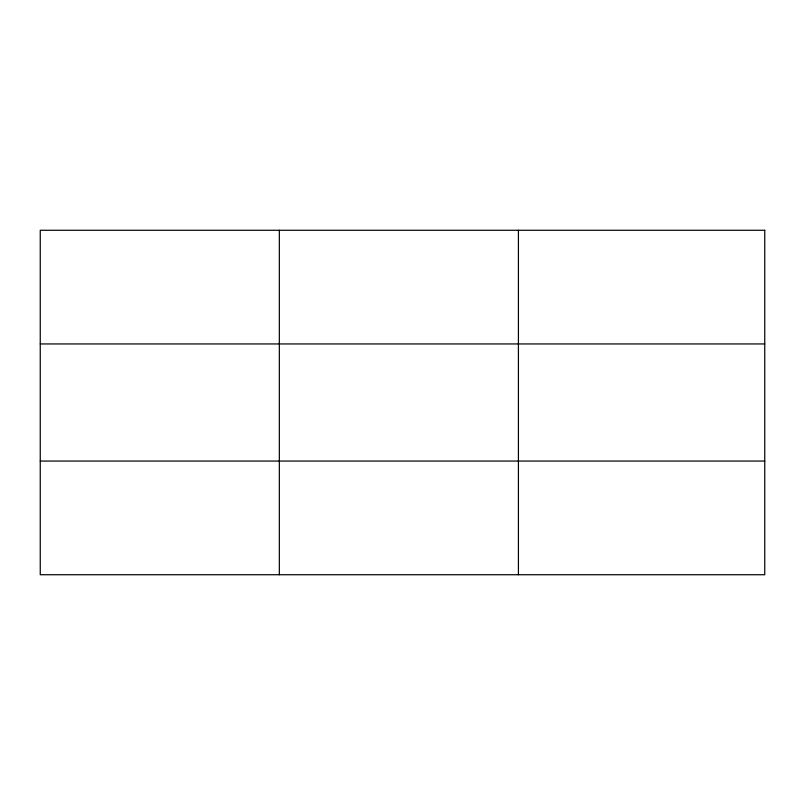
<?xml version="1.0" encoding="UTF-8"?>
<svg xmlns="http://www.w3.org/2000/svg" width="805" height="805" viewBox="0 0 805 805"><rect width="100%" height="100%" fill="white"/><g stroke="black" fill="none" stroke-linecap="round" stroke-linejoin="round"><path stroke-width="1.21" d="M279.335 574.73L279.335 230.27M518.42 574.73L518.42 230.27M40.25 343.946L764.75 343.946M40.25 461.054L764.75 461.054M764.75 230.27L764.75 574.73L40.25 574.73L40.25 230.27L764.75 230.27"/></g></svg>
